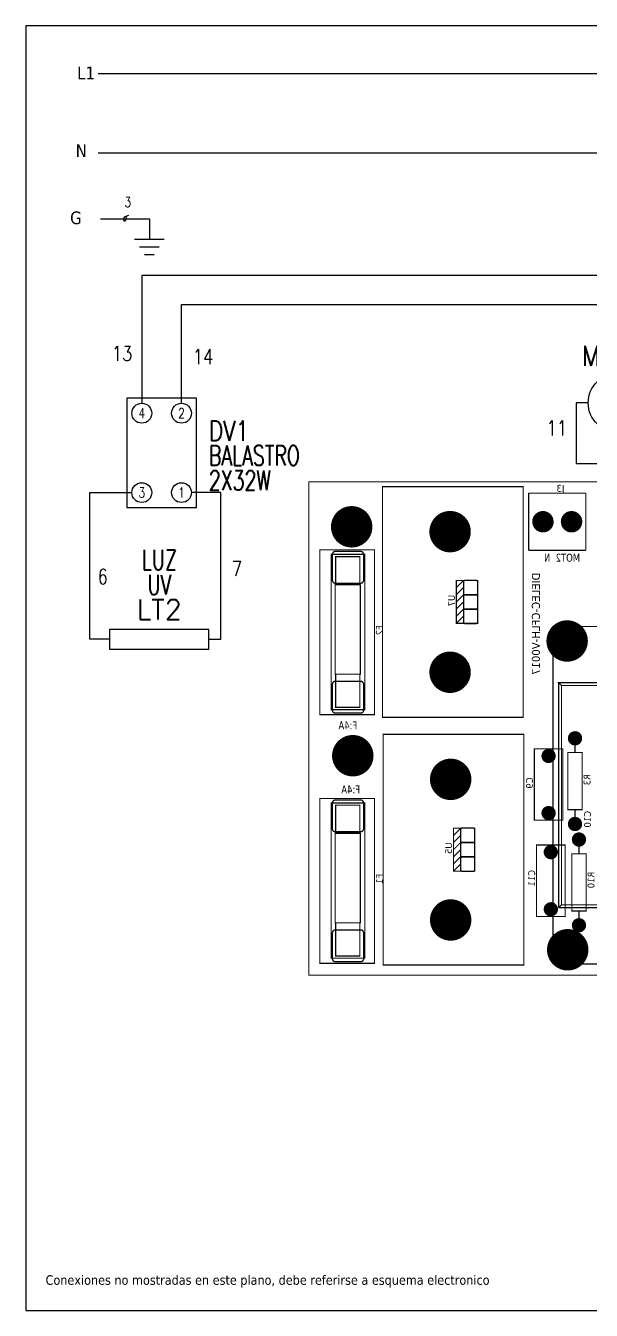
# Model space of a CAD drawing. Header units: millimetres. Extents: x 123.5 to 144.3, y 105.4 to 121.6.
# Drawn here: x 123.51 to 130.63, y 105.41 to 121.59 of the extents above; entities that cross this region are included whole.
import ezdxf
from ezdxf.enums import TextEntityAlignment as Align

# ---------------------------------------------------------------- set-up
doc = ezdxf.new("R2010")
doc.units = ezdxf.units.MM
for name, color, linetype in [('BLK_12AWG', 7, 'Continuous'), ('DESC', 250, 'Continuous'), ('MISC', 7, 'Continuous'), ('SYMS', 7, 'Continuous'), ('TAGS', 250, 'Continuous'), ('TERMS', 250, 'Continuous'), ('WIREFIXED', 7, 'Continuous'), ('WIRES', 7, 'Continuous')]:
    doc.layers.add(name, color=color, linetype=linetype)
doc.styles.get("Standard").update_dxf_attribs({"font": 'tahoma.ttf'})
doc.styles.add('WD', font='romans.shx')

# ---------------------------------------------------------------- blocks, each defined once
blk = doc.blocks.new('VGND2')
for p, q in [((0.09375, 0), (-0.09375, 0)), ((-0.0625, -0.046875), (0.0625, -0.046875)), ((-0.03125, -0.09375), (0.03125, -0.09375))]:
    blk.add_line(p, q)
at = {"style": 'WD', "flags": 1}
blk.add_attdef('X2TERM01', (0, 0), '', height=0.01, dxfattribs=at)
blk = doc.blocks.new('WD_WNH')
at = {"linetype": 'Continuous', "style": 'WD', "width": 0.8}
blk.add_attdef('WIRENO', text='', height=0.125, dxfattribs=at).set_placement((0, 0.062), align=Align.CENTER)
at = {"style": 'WD', "flags": 1}
for tag, p in [('W01USER', (0, 0.078)), ('W02USER', (0, 0.07)), ('W03USER', (0, 0.062)), ('W04USER', (0, 0.055)), ('W05USER', (0, 0.047)), ('W06USER', (0, 0.039)), ('W07USER', (0, 0.031)), ('W08USER', (0, 0.023)), ('W09USER', (0, 0.016)), ('W10USER', (0, 0.008))]:
    blk.add_attdef(tag, text='', height=0.005, dxfattribs=at).set_placement(p, align=Align.CENTER)
blk = doc.blocks.new('EPAD')
at = {"const_width": 0.5}
blk.add_lwpolyline([(-0.25, 0, 1), (0.25, 0, 1)], format="xyb", close=True, dxfattribs=at)
blk = doc.blocks.new('CFLH-V Card')
at = {"const_width": 0.008}
for points in [[(125.6193, 110.8911), (131.2538, 110.8911), (131.2538, 114.343), (125.6193, 114.343), (125.6193, 110.8911)], [(125.6193, 110.8911), (131.2538, 110.8911), (131.2538, 114.343), (125.6193, 114.343), (125.6193, 110.8911)], [(125.6193, 110.8911), (131.2538, 110.8911), (131.2538, 114.343), (125.6193, 114.343), (125.6193, 110.8911)], [(126.1349, 112.6957), (127.1191, 112.6957), (127.1191, 114.3099), (126.1349, 114.3099), (126.1349, 112.6957)], [(126.1349, 112.6957), (127.1191, 112.6957), (127.1191, 114.3099), (126.1349, 114.3099), (126.1349, 112.6957)], [(126.1349, 112.6957), (127.1191, 112.6957), (127.1191, 114.3099), (126.1349, 114.3099), (126.1349, 112.6957)], [(127.1571, 114.2643), (127.1571, 113.8643)], [(127.5571, 114.2643), (127.1571, 114.2643)], [(127.1571, 114.2643), (127.1571, 113.8643)], [(127.5571, 114.2643), (127.1571, 114.2643)], [(127.1571, 114.2643), (127.1571, 113.8643)], [(127.5571, 114.2643), (127.1571, 114.2643)], [(127.5571, 114.2643), (127.5571, 113.8643)], [(127.5571, 114.2643), (127.5571, 113.8643)], [(127.5571, 114.2643), (127.5571, 113.8643)], [(125.6961, 112.7139), (126.078, 112.7139), (126.078, 113.8674), (125.6961, 113.8674), (125.6961, 112.7139)], [(125.6961, 112.7139), (126.078, 112.7139), (126.078, 113.8674), (125.6961, 113.8674), (125.6961, 112.7139)], [(125.6961, 112.7139), (126.078, 112.7139), (126.078, 113.8674), (125.6961, 113.8674), (125.6961, 112.7139)], [(125.7749, 112.7493), (126.0111, 112.7493), (126.0111, 113.8359), (125.7749, 113.8359), (125.7749, 112.7493)], [(125.7749, 112.7493), (126.0111, 112.7493), (126.0111, 113.8359), (125.7749, 113.8359), (125.7749, 112.7493)], [(125.7749, 112.7493), (126.0111, 112.7493), (126.0111, 113.8359), (125.7749, 113.8359), (125.7749, 112.7493)], [(127.5571, 113.8643), (127.1571, 113.8643)], [(127.5571, 113.8643), (127.1571, 113.8643)], [(127.5571, 113.8643), (127.1571, 113.8643)], [(125.8063, 113.6273), (125.9756, 113.6273), (125.9756, 113.8202), (125.8063, 113.8202), (125.8063, 113.6273)], [(125.8063, 113.6273), (125.9756, 113.6273), (125.9756, 113.8202), (125.8063, 113.8202), (125.8063, 113.6273)], [(125.8063, 113.6273), (125.9756, 113.6273), (125.9756, 113.8202), (125.8063, 113.8202), (125.8063, 113.6273)], [(126.7006, 113.6528), (126.6506, 113.6528), (126.6506, 113.3528), (126.7006, 113.3528)], [(126.7006, 113.6528), (126.6506, 113.6028)], [(126.7006, 113.6528), (126.6506, 113.6528), (126.6506, 113.3528), (126.7006, 113.3528)], [(126.7006, 113.6528), (126.6506, 113.6028)], [(126.7006, 113.6528), (126.6506, 113.6528), (126.6506, 113.3528), (126.7006, 113.3528)], [(126.7006, 113.6528), (126.6506, 113.6028)], [(126.7006, 113.3528), (126.8006, 113.3528), (126.8006, 113.6528), (126.7006, 113.6528), (126.7006, 113.3528)], [(126.7006, 113.3528), (126.8006, 113.3528), (126.8006, 113.6528), (126.7006, 113.6528), (126.7006, 113.3528)], [(126.7006, 113.3528), (126.8006, 113.3528), (126.8006, 113.6528), (126.7006, 113.6528), (126.7006, 113.3528)], [(125.8024, 112.9974), (125.9796, 112.9974), (125.9796, 113.6233), (125.8024, 113.6233), (125.8024, 112.9974)], [(125.8024, 112.9974), (125.9796, 112.9974), (125.9796, 113.6233), (125.8024, 113.6233), (125.8024, 112.9974)], [(125.8024, 112.9974), (125.9796, 112.9974), (125.9796, 113.6233), (125.8024, 113.6233), (125.8024, 112.9974)], [(126.7006, 113.6028), (126.6506, 113.5528)], [(126.7006, 113.6028), (126.6506, 113.5528)], [(126.7006, 113.6028), (126.6506, 113.5528)], [(126.7006, 113.5528), (126.6506, 113.5028)], [(126.7006, 113.5528), (126.6506, 113.5028)], [(126.7006, 113.5528), (126.6506, 113.5028)], [(126.7006, 113.5028), (126.6506, 113.4528)], [(126.7006, 113.5028), (126.6506, 113.4528)], [(126.7006, 113.5028), (126.6506, 113.4528)], [(126.7006, 113.4528), (126.6506, 113.4028)], [(126.7006, 113.4528), (126.6506, 113.4028)], [(126.7006, 113.4528), (126.6506, 113.4028)], [(126.7006, 113.4028), (126.6506, 113.3528)], [(126.7006, 113.4028), (126.6506, 113.3528)], [(126.7006, 113.4028), (126.6506, 113.3528)], [(127.3272, 110.969), (127.3272, 113.3312), (131.1855, 113.3312), (131.1855, 110.969)], [(127.3272, 110.969), (127.3272, 113.3312), (131.1855, 113.3312), (131.1855, 110.969)], [(127.3272, 110.969), (127.3272, 113.3312), (131.1855, 113.3312), (131.1855, 110.969)], [(125.8063, 112.7651), (125.9756, 112.7651), (125.9756, 112.9974), (125.8063, 112.9974), (125.8063, 112.7651)], [(125.8063, 112.7651), (125.9756, 112.7651), (125.9756, 112.9974), (125.8063, 112.9974), (125.8063, 112.7651)], [(125.8063, 112.7651), (125.9756, 112.7651), (125.9756, 112.9974), (125.8063, 112.9974), (125.8063, 112.7651)], [(127.3863, 112.9178), (127.3666, 112.9375), (131.1461, 112.9375)], [(127.3863, 112.9178), (127.3666, 112.9375), (131.1461, 112.9375)], [(127.3863, 112.9178), (127.3666, 112.9375), (131.1461, 112.9375)], [(127.3666, 112.9375), (127.3666, 111.3627)], [(127.3666, 112.9375), (127.3666, 111.3627)], [(127.3666, 112.9375), (127.3666, 111.3627)], [(127.3863, 111.3824), (127.3863, 112.9178), (131.1264, 112.9178)], [(127.3863, 111.3824), (127.3863, 112.9178), (131.1264, 112.9178)], [(127.3863, 111.3824), (127.3863, 112.9178), (131.1264, 112.9178)], [(126.139, 110.9619), (127.1233, 110.9619), (127.1233, 112.5761), (126.139, 112.5761), (126.139, 110.9619)], [(126.139, 110.9619), (127.1233, 110.9619), (127.1233, 112.5761), (126.139, 112.5761), (126.139, 110.9619)], [(126.139, 110.9619), (127.1233, 110.9619), (127.1233, 112.5761), (126.139, 112.5761), (126.139, 110.9619)], [(127.4815, 112.4485), (127.4815, 112.4985)], [(127.4815, 112.4485), (127.4815, 112.4985)], [(127.4815, 112.4485), (127.4815, 112.4985)], [(127.1965, 111.9749), (127.3965, 111.9749), (127.3965, 112.4749), (127.1965, 112.4749), (127.1965, 111.9749)], [(127.1965, 111.9749), (127.3965, 111.9749), (127.3965, 112.4749), (127.1965, 112.4749), (127.1965, 111.9749)], [(127.1965, 111.9749), (127.3965, 111.9749), (127.3965, 112.4749), (127.1965, 112.4749), (127.1965, 111.9749)], [(127.4315, 112.0485), (127.5315, 112.0485), (127.5315, 112.4485), (127.4315, 112.4485), (127.4315, 112.0485)], [(127.4315, 112.0485), (127.5315, 112.0485), (127.5315, 112.4485), (127.4315, 112.4485), (127.4315, 112.0485)], [(127.4315, 112.0485), (127.5315, 112.0485), (127.5315, 112.4485), (127.4315, 112.4485), (127.4315, 112.0485)], [(125.6961, 110.9737), (126.078, 110.9737), (126.078, 112.1273), (125.6961, 112.1273), (125.6961, 110.9737)], [(125.6961, 110.9737), (126.078, 110.9737), (126.078, 112.1273), (125.6961, 112.1273), (125.6961, 110.9737)], [(125.6961, 110.9737), (126.078, 110.9737), (126.078, 112.1273), (125.6961, 112.1273), (125.6961, 110.9737)], [(125.7749, 111.0092), (126.0111, 111.0092), (126.0111, 112.0958), (125.7749, 112.0958), (125.7749, 111.0092)], [(125.7749, 111.0092), (126.0111, 111.0092), (126.0111, 112.0958), (125.7749, 112.0958), (125.7749, 111.0092)], [(125.7749, 111.0092), (126.0111, 111.0092), (126.0111, 112.0958), (125.7749, 112.0958), (125.7749, 111.0092)], [(125.8063, 111.8871), (125.9756, 111.8871), (125.9756, 112.08), (125.8063, 112.08), (125.8063, 111.8871)], [(125.8063, 111.8871), (125.9756, 111.8871), (125.9756, 112.08), (125.8063, 112.08), (125.8063, 111.8871)], [(125.8063, 111.8871), (125.9756, 111.8871), (125.9756, 112.08), (125.8063, 112.08), (125.8063, 111.8871)], [(127.4815, 111.9985), (127.4815, 112.0485)], [(127.4815, 111.9985), (127.4815, 112.0485)], [(127.4815, 111.9985), (127.4815, 112.0485)], [(125.8024, 111.2572), (125.9796, 111.2572), (125.9796, 111.8832), (125.8024, 111.8832), (125.8024, 111.2572)], [(125.8024, 111.2572), (125.9796, 111.2572), (125.9796, 111.8832), (125.8024, 111.8832), (125.8024, 111.2572)], [(125.8024, 111.2572), (125.9796, 111.2572), (125.9796, 111.8832), (125.8024, 111.8832), (125.8024, 111.2572)], [(126.681, 111.919), (126.631, 111.919), (126.631, 111.619), (126.681, 111.619)], [(126.681, 111.919), (126.631, 111.869)], [(126.681, 111.919), (126.631, 111.919), (126.631, 111.619), (126.681, 111.619)], [(126.681, 111.919), (126.631, 111.869)], [(126.681, 111.919), (126.631, 111.919), (126.631, 111.619), (126.681, 111.619)], [(126.681, 111.919), (126.631, 111.869)], [(126.681, 111.869), (126.631, 111.819)], [(126.681, 111.869), (126.631, 111.819)], [(126.681, 111.869), (126.631, 111.819)], [(126.681, 111.619), (126.781, 111.619), (126.781, 111.919), (126.681, 111.919), (126.681, 111.619)], [(126.681, 111.619), (126.781, 111.619), (126.781, 111.919), (126.681, 111.919), (126.681, 111.619)], [(126.681, 111.619), (126.781, 111.619), (126.781, 111.919), (126.681, 111.919), (126.681, 111.619)], [(126.681, 111.819), (126.631, 111.769)], [(126.681, 111.819), (126.631, 111.769)], [(126.681, 111.819), (126.631, 111.769)], [(126.681, 111.769), (126.631, 111.719)], [(126.681, 111.769), (126.631, 111.719)], [(126.681, 111.769), (126.631, 111.719)], [(127.2123, 111.3017), (127.4123, 111.3017), (127.4123, 111.8017), (127.2123, 111.8017), (127.2123, 111.3017)], [(127.2123, 111.3017), (127.4123, 111.3017), (127.4123, 111.8017), (127.2123, 111.8017), (127.2123, 111.3017)], [(127.2123, 111.3017), (127.4123, 111.3017), (127.4123, 111.8017), (127.2123, 111.8017), (127.2123, 111.3017)], [(127.5091, 111.7399), (127.5091, 111.7899)], [(127.5091, 111.7399), (127.5091, 111.7899)], [(127.5091, 111.7399), (127.5091, 111.7899)], [(126.681, 111.719), (126.631, 111.669)], [(126.681, 111.719), (126.631, 111.669)], [(126.681, 111.719), (126.631, 111.669)], [(127.4591, 111.3399), (127.5591, 111.3399), (127.5591, 111.7399), (127.4591, 111.7399), (127.4591, 111.3399)], [(127.4591, 111.3399), (127.5591, 111.3399), (127.5591, 111.7399), (127.4591, 111.7399), (127.4591, 111.3399)], [(127.4591, 111.3399), (127.5591, 111.3399), (127.5591, 111.7399), (127.4591, 111.7399), (127.4591, 111.3399)], [(126.681, 111.669), (126.631, 111.619)], [(126.681, 111.669), (126.631, 111.619)], [(126.681, 111.669), (126.631, 111.619)], [(127.3666, 111.3627), (127.3863, 111.3824)], [(127.3666, 111.3627), (127.3863, 111.3824)], [(127.3666, 111.3627), (127.3863, 111.3824)], [(131.1461, 111.3627), (127.3666, 111.3627)], [(131.1461, 111.3627), (127.3666, 111.3627)], [(131.1461, 111.3627), (127.3666, 111.3627)], [(131.1264, 111.3824), (127.3863, 111.3824)], [(131.1264, 111.3824), (127.3863, 111.3824)], [(131.1264, 111.3824), (127.3863, 111.3824)], [(127.5091, 111.2899), (127.5091, 111.3399)], [(127.5091, 111.2899), (127.5091, 111.3399)], [(127.5091, 111.2899), (127.5091, 111.3399)], [(125.8063, 111.0249), (125.9756, 111.0249), (125.9756, 111.2572), (125.8063, 111.2572), (125.8063, 111.0249)], [(125.8063, 111.0249), (125.9756, 111.0249), (125.9756, 111.2572), (125.8063, 111.2572), (125.8063, 111.0249)], [(125.8063, 111.0249), (125.9756, 111.0249), (125.9756, 111.2572), (125.8063, 111.2572), (125.8063, 111.0249)], [(131.1855, 110.969), (127.3272, 110.969)], [(131.1855, 110.969), (127.3272, 110.969)], [(131.1855, 110.969), (127.3272, 110.969)]]:
    blk.add_lwpolyline(points, dxfattribs=at)
for points in [[(126.003, 113.6554), (126.003, 113.8354), (126.0029, 113.8375), (126.0026, 113.8395), (126.0021, 113.8414), (126.0014, 113.8433), (126.0006, 113.845), (125.9996, 113.8467), (125.9985, 113.8482), (125.9972, 113.8496), (125.9958, 113.8509), (125.9942, 113.852), (125.9926, 113.853), (125.9908, 113.8538), (125.989, 113.8545), (125.987, 113.855), (125.985, 113.8553), (125.983, 113.8554), (125.803, 113.8554), (125.8009, 113.8553), (125.7989, 113.855), (125.7969, 113.8545), (125.7951, 113.8538), (125.7933, 113.853), (125.7917, 113.852), (125.7902, 113.8509), (125.7887, 113.8496), (125.7875, 113.8482), (125.7863, 113.8467), (125.7853, 113.845), (125.7845, 113.8433), (125.7838, 113.8414), (125.7834, 113.8395), (125.7831, 113.8375), (125.783, 113.8354), (125.783, 113.6554), (125.7831, 113.6533), (125.7834, 113.6513), (125.7838, 113.6494), (125.7845, 113.6475), (125.7853, 113.6458), (125.7863, 113.6441), (125.7875, 113.6426), (125.7887, 113.6412), (125.7902, 113.6399), (125.7917, 113.6387), (125.7933, 113.6378), (125.7951, 113.6369), (125.7969, 113.6363), (125.7989, 113.6358), (125.8009, 113.6355), (125.803, 113.6354), (125.983, 113.6354), (125.985, 113.6355), (125.987, 113.6358), (125.989, 113.6363), (125.9908, 113.6369), (125.9926, 113.6378), (125.9942, 113.6387), (125.9958, 113.6399), (125.9972, 113.6412), (125.9985, 113.6426), (125.9996, 113.6441), (126.0006, 113.6458), (126.0014, 113.6475), (126.0021, 113.6494), (126.0026, 113.6513), (126.0029, 113.6533), (126.003, 113.6554)], [(126.7006, 113.6428), (126.7006, 113.5628), (126.7007, 113.5618), (126.7008, 113.5608), (126.7011, 113.5598), (126.7014, 113.5589), (126.7018, 113.558), (126.7023, 113.5572), (126.7029, 113.5564), (126.7035, 113.5557), (126.7042, 113.555), (126.705, 113.5545), (126.7058, 113.554), (126.7067, 113.5536), (126.7076, 113.5532), (126.7086, 113.553), (126.7096, 113.5528), (126.7106, 113.5528), (126.7906, 113.5528), (126.7917, 113.5528), (126.7927, 113.553), (126.7936, 113.5532), (126.7946, 113.5536), (126.7954, 113.554), (126.7963, 113.5545), (126.797, 113.555), (126.7977, 113.5557), (126.7984, 113.5564), (126.799, 113.5572), (126.7995, 113.558), (126.7999, 113.5589), (126.8002, 113.5598), (126.8004, 113.5608), (126.8006, 113.5618), (126.8006, 113.5628), (126.8006, 113.6428), (126.8006, 113.6438), (126.8004, 113.6448), (126.8002, 113.6458), (126.7999, 113.6467), (126.7995, 113.6476), (126.799, 113.6484), (126.7984, 113.6492), (126.7977, 113.6499), (126.797, 113.6505), (126.7963, 113.6511), (126.7954, 113.6516), (126.7946, 113.652), (126.7936, 113.6524), (126.7927, 113.6526), (126.7917, 113.6527), (126.7906, 113.6528), (126.7106, 113.6528), (126.7096, 113.6527), (126.7086, 113.6526), (126.7076, 113.6524), (126.7067, 113.652), (126.7058, 113.6516), (126.705, 113.6511), (126.7042, 113.6505), (126.7035, 113.6499), (126.7029, 113.6492), (126.7023, 113.6484), (126.7018, 113.6476), (126.7014, 113.6467), (126.7011, 113.6458), (126.7008, 113.6448), (126.7007, 113.6438), (126.7006, 113.6428)], [(126.7006, 113.5428), (126.7006, 113.4628), (126.7007, 113.4618), (126.7008, 113.4608), (126.7011, 113.4598), (126.7014, 113.4589), (126.7018, 113.458), (126.7023, 113.4572), (126.7029, 113.4564), (126.7035, 113.4557), (126.7042, 113.455), (126.705, 113.4545), (126.7058, 113.454), (126.7067, 113.4536), (126.7076, 113.4532), (126.7086, 113.453), (126.7096, 113.4528), (126.7106, 113.4528), (126.7906, 113.4528), (126.7917, 113.4528), (126.7927, 113.453), (126.7936, 113.4532), (126.7946, 113.4536), (126.7954, 113.454), (126.7963, 113.4545), (126.797, 113.455), (126.7977, 113.4557), (126.7984, 113.4564), (126.799, 113.4572), (126.7995, 113.458), (126.7999, 113.4589), (126.8002, 113.4598), (126.8004, 113.4608), (126.8006, 113.4618), (126.8006, 113.4628), (126.8006, 113.5428), (126.8006, 113.5438), (126.8004, 113.5448), (126.8002, 113.5458), (126.7999, 113.5467), (126.7995, 113.5476), (126.799, 113.5484), (126.7984, 113.5492), (126.7977, 113.5499), (126.797, 113.5505), (126.7963, 113.5511), (126.7954, 113.5516), (126.7946, 113.552), (126.7936, 113.5524), (126.7927, 113.5526), (126.7917, 113.5527), (126.7906, 113.5528), (126.7106, 113.5528), (126.7096, 113.5527), (126.7086, 113.5526), (126.7076, 113.5524), (126.7067, 113.552), (126.7058, 113.5516), (126.705, 113.5511), (126.7042, 113.5505), (126.7035, 113.5499), (126.7029, 113.5492), (126.7023, 113.5484), (126.7018, 113.5476), (126.7014, 113.5467), (126.7011, 113.5458), (126.7008, 113.5448), (126.7007, 113.5438), (126.7006, 113.5428)], [(126.7006, 113.4428), (126.7006, 113.3628), (126.7007, 113.3618), (126.7008, 113.3608), (126.7011, 113.3598), (126.7014, 113.3589), (126.7018, 113.358), (126.7023, 113.3572), (126.7029, 113.3564), (126.7035, 113.3557), (126.7042, 113.355), (126.705, 113.3545), (126.7058, 113.354), (126.7067, 113.3536), (126.7076, 113.3532), (126.7086, 113.353), (126.7096, 113.3528), (126.7106, 113.3528), (126.7906, 113.3528), (126.7917, 113.3528), (126.7927, 113.353), (126.7936, 113.3532), (126.7946, 113.3536), (126.7954, 113.354), (126.7963, 113.3545), (126.797, 113.355), (126.7977, 113.3557), (126.7984, 113.3564), (126.799, 113.3572), (126.7995, 113.358), (126.7999, 113.3589), (126.8002, 113.3598), (126.8004, 113.3608), (126.8006, 113.3618), (126.8006, 113.3628), (126.8006, 113.4428), (126.8006, 113.4438), (126.8004, 113.4448), (126.8002, 113.4458), (126.7999, 113.4467), (126.7995, 113.4476), (126.799, 113.4484), (126.7984, 113.4492), (126.7977, 113.4499), (126.797, 113.4505), (126.7963, 113.4511), (126.7954, 113.4516), (126.7946, 113.452), (126.7936, 113.4524), (126.7927, 113.4526), (126.7917, 113.4527), (126.7906, 113.4528), (126.7106, 113.4528), (126.7096, 113.4527), (126.7086, 113.4526), (126.7076, 113.4524), (126.7067, 113.452), (126.7058, 113.4516), (126.705, 113.4511), (126.7042, 113.4505), (126.7035, 113.4499), (126.7029, 113.4492), (126.7023, 113.4484), (126.7018, 113.4476), (126.7014, 113.4467), (126.7011, 113.4458), (126.7008, 113.4448), (126.7007, 113.4438), (126.7006, 113.4428)], [(126.003, 112.7459), (126.003, 112.9259), (126.0029, 112.928), (126.0026, 112.93), (126.0021, 112.932), (126.0014, 112.9338), (126.0006, 112.9356), (125.9996, 112.9372), (125.9985, 112.9387), (125.9972, 112.9402), (125.9958, 112.9414), (125.9942, 112.9426), (125.9926, 112.9436), (125.9908, 112.9444), (125.989, 112.9451), (125.987, 112.9455), (125.985, 112.9458), (125.983, 112.9459), (125.803, 112.9459), (125.8009, 112.9458), (125.7989, 112.9455), (125.7969, 112.9451), (125.7951, 112.9444), (125.7933, 112.9436), (125.7917, 112.9426), (125.7902, 112.9414), (125.7887, 112.9402), (125.7875, 112.9387), (125.7863, 112.9372), (125.7853, 112.9356), (125.7845, 112.9338), (125.7838, 112.932), (125.7834, 112.93), (125.7831, 112.928), (125.783, 112.9259), (125.783, 112.7459), (125.7831, 112.7439), (125.7834, 112.7418), (125.7838, 112.7399), (125.7845, 112.7381), (125.7853, 112.7363), (125.7863, 112.7347), (125.7875, 112.7331), (125.7887, 112.7317), (125.7902, 112.7304), (125.7917, 112.7293), (125.7933, 112.7283), (125.7951, 112.7275), (125.7969, 112.7268), (125.7989, 112.7263), (125.8009, 112.726), (125.803, 112.7259), (125.983, 112.7259), (125.985, 112.726), (125.987, 112.7263), (125.989, 112.7268), (125.9908, 112.7275), (125.9926, 112.7283), (125.9942, 112.7293), (125.9958, 112.7304), (125.9972, 112.7317), (125.9985, 112.7331), (125.9996, 112.7347), (126.0006, 112.7363), (126.0014, 112.7381), (126.0021, 112.7399), (126.0026, 112.7418), (126.0029, 112.7439), (126.003, 112.7459)], [(126.003, 111.9152), (126.003, 112.0952), (126.0029, 112.0973), (126.0026, 112.0993), (126.0021, 112.1012), (126.0014, 112.1031), (126.0006, 112.1048), (125.9996, 112.1065), (125.9985, 112.108), (125.9972, 112.1094), (125.9958, 112.1107), (125.9942, 112.1119), (125.9926, 112.1129), (125.9908, 112.1137), (125.989, 112.1143), (125.987, 112.1148), (125.985, 112.1151), (125.983, 112.1152), (125.803, 112.1152), (125.8009, 112.1151), (125.7989, 112.1148), (125.7969, 112.1143), (125.7951, 112.1137), (125.7933, 112.1129), (125.7917, 112.1119), (125.7902, 112.1107), (125.7887, 112.1094), (125.7875, 112.108), (125.7863, 112.1065), (125.7853, 112.1048), (125.7845, 112.1031), (125.7838, 112.1012), (125.7834, 112.0993), (125.7831, 112.0973), (125.783, 112.0952), (125.783, 111.9152), (125.7831, 111.9131), (125.7834, 111.9111), (125.7838, 111.9092), (125.7845, 111.9074), (125.7853, 111.9056), (125.7863, 111.904), (125.7875, 111.9024), (125.7887, 111.901), (125.7902, 111.8997), (125.7917, 111.8986), (125.7933, 111.8976), (125.7951, 111.8968), (125.7969, 111.8961), (125.7989, 111.8956), (125.8009, 111.8953), (125.803, 111.8952), (125.983, 111.8952), (125.985, 111.8953), (125.987, 111.8956), (125.989, 111.8961), (125.9908, 111.8968), (125.9926, 111.8976), (125.9942, 111.8986), (125.9958, 111.8997), (125.9972, 111.901), (125.9985, 111.9024), (125.9996, 111.904), (126.0006, 111.9056), (126.0014, 111.9074), (126.0021, 111.9092), (126.0026, 111.9111), (126.0029, 111.9131), (126.003, 111.9152)], [(126.681, 111.909), (126.681, 111.829), (126.681, 111.828), (126.6812, 111.827), (126.6814, 111.826), (126.6817, 111.8251), (126.6821, 111.8242), (126.6826, 111.8234), (126.6832, 111.8226), (126.6838, 111.8219), (126.6845, 111.8213), (126.6853, 111.8207), (126.6861, 111.8202), (126.687, 111.8198), (126.6879, 111.8194), (126.6889, 111.8192), (126.6899, 111.8191), (126.691, 111.819), (126.771, 111.819), (126.772, 111.8191), (126.773, 111.8192), (126.774, 111.8194), (126.7749, 111.8198), (126.7758, 111.8202), (126.7766, 111.8207), (126.7774, 111.8213), (126.7781, 111.8219), (126.7787, 111.8226), (126.7793, 111.8234), (126.7798, 111.8242), (126.7802, 111.8251), (126.7805, 111.826), (126.7808, 111.827), (126.7809, 111.828), (126.781, 111.829), (126.781, 111.909), (126.7809, 111.91), (126.7808, 111.911), (126.7805, 111.912), (126.7802, 111.9129), (126.7798, 111.9138), (126.7793, 111.9146), (126.7787, 111.9154), (126.7781, 111.9161), (126.7774, 111.9168), (126.7766, 111.9173), (126.7758, 111.9178), (126.7749, 111.9182), (126.774, 111.9186), (126.773, 111.9188), (126.772, 111.919), (126.771, 111.919), (126.691, 111.919), (126.6899, 111.919), (126.6889, 111.9188), (126.6879, 111.9186), (126.687, 111.9182), (126.6861, 111.9178), (126.6853, 111.9173), (126.6845, 111.9168), (126.6838, 111.9161), (126.6832, 111.9154), (126.6826, 111.9146), (126.6821, 111.9138), (126.6817, 111.9129), (126.6814, 111.912), (126.6812, 111.911), (126.681, 111.91), (126.681, 111.909)], [(126.681, 111.809), (126.681, 111.729), (126.681, 111.728), (126.6812, 111.727), (126.6814, 111.726), (126.6817, 111.7251), (126.6821, 111.7242), (126.6826, 111.7234), (126.6832, 111.7226), (126.6838, 111.7219), (126.6845, 111.7213), (126.6853, 111.7207), (126.6861, 111.7202), (126.687, 111.7198), (126.6879, 111.7194), (126.6889, 111.7192), (126.6899, 111.7191), (126.691, 111.719), (126.771, 111.719), (126.772, 111.7191), (126.773, 111.7192), (126.774, 111.7194), (126.7749, 111.7198), (126.7758, 111.7202), (126.7766, 111.7207), (126.7774, 111.7213), (126.7781, 111.7219), (126.7787, 111.7226), (126.7793, 111.7234), (126.7798, 111.7242), (126.7802, 111.7251), (126.7805, 111.726), (126.7808, 111.727), (126.7809, 111.728), (126.781, 111.729), (126.781, 111.809), (126.7809, 111.81), (126.7808, 111.811), (126.7805, 111.812), (126.7802, 111.8129), (126.7798, 111.8138), (126.7793, 111.8146), (126.7787, 111.8154), (126.7781, 111.8161), (126.7774, 111.8168), (126.7766, 111.8173), (126.7758, 111.8178), (126.7749, 111.8182), (126.774, 111.8186), (126.773, 111.8188), (126.772, 111.819), (126.771, 111.819), (126.691, 111.819), (126.6899, 111.819), (126.6889, 111.8188), (126.6879, 111.8186), (126.687, 111.8182), (126.6861, 111.8178), (126.6853, 111.8173), (126.6845, 111.8168), (126.6838, 111.8161), (126.6832, 111.8154), (126.6826, 111.8146), (126.6821, 111.8138), (126.6817, 111.8129), (126.6814, 111.812), (126.6812, 111.811), (126.681, 111.81), (126.681, 111.809)], [(126.681, 111.709), (126.681, 111.629), (126.681, 111.628), (126.6812, 111.627), (126.6814, 111.626), (126.6817, 111.6251), (126.6821, 111.6242), (126.6826, 111.6234), (126.6832, 111.6226), (126.6838, 111.6219), (126.6845, 111.6213), (126.6853, 111.6207), (126.6861, 111.6202), (126.687, 111.6198), (126.6879, 111.6194), (126.6889, 111.6192), (126.6899, 111.6191), (126.691, 111.619), (126.771, 111.619), (126.772, 111.6191), (126.773, 111.6192), (126.774, 111.6194), (126.7749, 111.6198), (126.7758, 111.6202), (126.7766, 111.6207), (126.7774, 111.6213), (126.7781, 111.6219), (126.7787, 111.6226), (126.7793, 111.6234), (126.7798, 111.6242), (126.7802, 111.6251), (126.7805, 111.626), (126.7808, 111.627), (126.7809, 111.628), (126.781, 111.629), (126.781, 111.709), (126.7809, 111.71), (126.7808, 111.711), (126.7805, 111.712), (126.7802, 111.7129), (126.7798, 111.7138), (126.7793, 111.7146), (126.7787, 111.7154), (126.7781, 111.7161), (126.7774, 111.7168), (126.7766, 111.7173), (126.7758, 111.7178), (126.7749, 111.7182), (126.774, 111.7186), (126.773, 111.7188), (126.772, 111.719), (126.771, 111.719), (126.691, 111.719), (126.6899, 111.719), (126.6889, 111.7188), (126.6879, 111.7186), (126.687, 111.7182), (126.6861, 111.7178), (126.6853, 111.7173), (126.6845, 111.7168), (126.6838, 111.7161), (126.6832, 111.7154), (126.6826, 111.7146), (126.6821, 111.7138), (126.6817, 111.7129), (126.6814, 111.712), (126.6812, 111.711), (126.681, 111.71), (126.681, 111.709)], [(126.003, 111.0058), (126.003, 111.1858), (126.0029, 111.1879), (126.0026, 111.1899), (126.0021, 111.1918), (126.0014, 111.1936), (126.0006, 111.1954), (125.9996, 111.197), (125.9985, 111.1986), (125.9972, 111.2), (125.9958, 111.2013), (125.9942, 111.2024), (125.9926, 111.2034), (125.9908, 111.2042), (125.989, 111.2049), (125.987, 111.2054), (125.985, 111.2057), (125.983, 111.2058), (125.803, 111.2058), (125.8009, 111.2057), (125.7989, 111.2054), (125.7969, 111.2049), (125.7951, 111.2042), (125.7933, 111.2034), (125.7917, 111.2024), (125.7902, 111.2013), (125.7887, 111.2), (125.7875, 111.1986), (125.7863, 111.197), (125.7853, 111.1954), (125.7845, 111.1936), (125.7838, 111.1918), (125.7834, 111.1899), (125.7831, 111.1879), (125.783, 111.1858), (125.783, 111.0058), (125.7831, 111.0037), (125.7834, 111.0017), (125.7838, 110.9998), (125.7845, 110.9979), (125.7853, 110.9962), (125.7863, 110.9945), (125.7875, 110.993), (125.7887, 110.9916), (125.7902, 110.9903), (125.7917, 110.9891), (125.7933, 110.9881), (125.7951, 110.9873), (125.7969, 110.9867), (125.7989, 110.9862), (125.8009, 110.9859), (125.803, 110.9858), (125.983, 110.9858), (125.985, 110.9859), (125.987, 110.9862), (125.989, 110.9867), (125.9908, 110.9873), (125.9926, 110.9881), (125.9942, 110.9891), (125.9958, 110.9903), (125.9972, 110.9916), (125.9985, 110.993), (125.9996, 110.9945), (126.0006, 110.9962), (126.0014, 110.9979), (126.0021, 110.9998), (126.0026, 111.0017), (126.0029, 111.0037), (126.003, 111.0058)]]:
    blk.add_lwpolyline(points, close=True)
for centre in [(127.4272, 113.2312), (127.4272, 113.2312), (127.4272, 113.2312), (127.4272, 111.0659), (127.4272, 111.0659), (127.4272, 111.0659)]:
    blk.add_circle(centre, 0.0554)
for p, xscale, yscale in [((125.9186, 114.0288), 0.29, 0.29), ((126.6073, 113.9949), 0.29, 0.29), ((127.2571, 114.0643), 0.15, 0.15), ((127.4571, 114.0643), 0.15, 0.15), ((127.4264, 113.2296), 0.29, 0.29), ((126.6073, 113.0107), 0.29, 0.29), ((127.4815, 112.5485), 0.1, 0.1), ((125.9264, 112.4265), 0.29, 0.29), ((126.6115, 112.2611), 0.29, 0.29), ((127.2965, 112.4249), 0.1, 0.1), ((127.2965, 112.0249), 0.1, 0.1), ((127.4815, 111.9485), 0.1, 0.1), ((127.5091, 111.8399), 0.1, 0.1), ((127.3123, 111.7517), 0.1, 0.1), ((126.6115, 111.2769), 0.29, 0.29), ((127.3123, 111.3517), 0.1, 0.1), ((127.5091, 111.2399), 0.1, 0.1), ((127.4304, 111.0682), 0.29, 0.29)]:
    blk.add_blockref('EPAD', p, dxfattribs=dict(xscale=xscale, yscale=yscale))
at = {"text_generation_flag": 2}
for s, height, width, p in [('J3', 0.048, 1.041667, (127.4071, 114.2743)), ('J3', 0.048, 1.041667, (127.4071, 114.2743)), ('J3', 0.048, 1.041667, (127.4071, 114.2743)), ('MOT2  N', 0.056, 0.892857, (127.517, 113.7847)), ('MOT2  N', 0.056, 0.892857, (127.517, 113.7847)), ('MOT2  N', 0.056, 0.892857, (127.517, 113.7847)), ('F:4A', 0.056, 0.892857, (125.9579, 112.6115)), ('F:4A', 0.056, 0.892857, (125.9579, 112.6115)), ('F:4A', 0.056, 0.892857, (125.9579, 112.6115)), ('F:4A', 0.056, 0.892857, (125.9776, 112.1627)), ('F:4A', 0.056, 0.892857, (125.9776, 112.1627)), ('F:4A', 0.056, 0.892857, (125.9776, 112.1627))]:
    blk.add_text(s, height=height, dxfattribs=dict(at, width=width)).set_placement(p)
for s, height, width, p in [('DIELEC-CFLH-V0017', 0.056, 1.071429, (127.2356, 113.7078)), ('DIELEC-CFLH-V0017', 0.056, 1.071429, (127.2356, 113.7078)), ('DIELEC-CFLH-V0017', 0.056, 1.071429, (127.2356, 113.7078)), ('U7', 0.048, 1.041667, (126.6406, 113.5528)), ('U7', 0.048, 1.041667, (126.6406, 113.5528)), ('U7', 0.048, 1.041667, (126.6406, 113.5528)), ('F2', 0.048, 1.041667, (126.136, 113.3407)), ('F2', 0.048, 1.041667, (126.136, 113.3407)), ('F2', 0.048, 1.041667, (126.136, 113.3407)), ('C9', 0.048, 1.041667, (127.1865, 112.2749)), ('C9', 0.048, 1.041667, (127.1865, 112.2749)), ('C9', 0.048, 1.041667, (127.1865, 112.2749)), ('R3', 0.048, 1.041667, (127.5895, 112.2985)), ('R3', 0.048, 1.041667, (127.5895, 112.2985)), ('R3', 0.048, 1.041667, (127.5895, 112.2985)), ('C10', 0.048, 1.041667, (127.592, 112.0401)), ('C10', 0.048, 1.041667, (127.592, 112.0401)), ('C10', 0.048, 1.041667, (127.592, 112.0401)), ('U5', 0.048, 1.041667, (126.621, 111.819)), ('U5', 0.048, 1.041667, (126.621, 111.819)), ('U5', 0.048, 1.041667, (126.621, 111.819)), ('F1', 0.048, 1.041667, (126.136, 111.6005)), ('F1', 0.048, 1.041667, (126.136, 111.6005)), ('F1', 0.048, 1.041667, (126.136, 111.6005)), ('C11', 0.048, 1.041667, (127.2023, 111.6267)), ('C11', 0.048, 1.041667, (127.2023, 111.6267)), ('C11', 0.048, 1.041667, (127.2023, 111.6267)), ('R10', 0.048, 1.041667, (127.6171, 111.6149)), ('R10', 0.048, 1.041667, (127.6171, 111.6149)), ('R10', 0.048, 1.041667, (127.6171, 111.6149))]:
    blk.add_text(s, height=height, rotation=90, dxfattribs=dict(at, width=width)).set_placement(p)
blk = doc.blocks.new('HMO12')
blk.add_circle((0, 0), 0.1875)
at = {"style": 'WD'}
for tag, width, p in [('INST', 0.7, (-0.0257, 0.5595)), ('LOC', 0.7, (-0.0257, 0.3899)), ('TAG1', 0.9, (-0.0312, 0.2336)), ('RATING1', 0.8, (0, 0))]:
    blk.add_attdef(tag, text='', height=0.125, dxfattribs=dict(at, width=width)).set_placement(p, align=Align.CENTER)
at = {"style": 'WD', "flags": 9}
blk.add_attdef('FAMILY', text='', height=0.01, dxfattribs=at).set_placement((-0.0053, 0.1698), align=Align.CENTER)
at = {"linetype": 'Continuous', "style": 'WD', "flags": 1}
for tag, p in [('CAT', (0, 0.1593)), ('MFG', (0, 0.1404))]:
    blk.add_attdef(tag, text='', height=0.01, dxfattribs=at).set_placement(p, align=Align.MIDDLE)
at = {"style": 'WD'}
for tag, p, width in [('DESC1', (1.126, 0.0461), 0.9), ('DESC2', (1.126, -0.1101), 0.9), ('DESC3', (1.126, -0.2664), 0.9), ('RATING3', (1.125, -0.4226), 0.8), ('RATING4', (1.125, -0.5789), 0.8), ('WDTAGALT', (1.125, -0.75), 0.7)]:
    blk.add_attdef(tag, p, '', height=0.125, dxfattribs=dict(at, width=width))
at = {"linetype": 'Continuous', "style": 'WD', "flags": 9}
blk.add_attdef('ASSYCODE', text='', height=0.01, dxfattribs=at).set_placement((0, 0.125), align=Align.CENTER)
at = {"style": 'WD', "flags": 1}
for tag, p in [('X4TERM01', (-0.1875, 0)), ('X1TERM02', (0.1875, 0)), ('X0TERM03', (0.1326, -0.1326))]:
    blk.add_attdef(tag, p, '', height=0.0125, dxfattribs=at)
at = {"linetype": 'Continuous', "style": 'WD'}
blk.add_attdef('TERM01', text='', height=0.125, dxfattribs=at).set_placement((-0.2312, -0.0349), align=Align.TOP_RIGHT)
at = {"style": 'WD', "width": 0.8}
blk.add_attdef('RATING2', text='', height=0.125, dxfattribs=at).set_placement((0.0012, -0.0165), align=Align.TOP_CENTER)
at = {"linetype": 'Continuous', "style": 'WD'}
for tag, p in [('TERM02', (0.2312, -0.0349)), ('TERM03', (0.0625, -0.2188))]:
    blk.add_attdef(tag, text='', height=0.125, dxfattribs=at).set_placement(p, align=Align.TOP_LEFT)
blk = doc.blocks.new('VDV1TFL')
for p, q in [((-0.3438, 0.3438), (-0.3438, -0.3438)), ((0.0938, 0.3438), (-0.3438, 0.3438)), ((0.0938, -0.3438), (0.0938, 0.3438)), ((-0.3438, -0.3438), (0.0938, -0.3438))]:
    blk.add_line(p, q)
for centre in [(-0.25, 0.25), (0, 0.25), (-0.25, -0.25), (0, -0.25)]:
    blk.add_circle(centre, 0.0625)
at = {"style": 'WD', "width": 0.7}
for tag, p in [('INST', (-0.1195, 0.5446)), ('LOC', (-0.1195, 0.375)), ('RATING2', (-0.125, -0.1562))]:
    blk.add_attdef(tag, text='', height=0.125, dxfattribs=at).set_placement(p, align=Align.CENTER)
at = {"style": 'WD', "flags": 1}
for tag, p in [('X2TERM04', (-0.25, 0.3125)), ('X2TERM02', (0, 0.3125)), ('X4TERM04', (-0.3125, 0.25)), ('X1TERM02', (0.0625, 0.25)), ('X4TERM03', (-0.3125, -0.25)), ('X1TERM01', (0.0625, -0.25)), ('X8TERM03', (-0.25, -0.3125)), ('X8TERM01', (0, -0.3125))]:
    blk.add_attdef(tag, p, '', height=0.0125, dxfattribs=at)
at = {"linetype": 'Continuous', "style": 'WD', "width": 0.8, "flags": 8}
for tag, p in [('TERM04', (-0.25, 0.25)), ('TERM02', (0, 0.25)), ('TERM03', (-0.25, -0.25)), ('TERM01', (0, -0.25))]:
    blk.add_attdef(tag, text='', height=0.0625, dxfattribs=at).set_placement(p, align=Align.MIDDLE)
at = {"style": 'WD'}
for tag, p, width in [('TAG1', (0.1719, 0.0774), 0.8), ('DESC1', (0.1719, -0.0789), 0.7), ('DESC2', (0.1719, -0.2351), 0.7), ('XREF', (0.1719, -0.3914), 0.7)]:
    blk.add_attdef(tag, p, '', height=0.125, dxfattribs=dict(at, width=width))
at = {"style": 'WD', "width": 0.7}
blk.add_attdef('RATING1', text='', height=0.125, dxfattribs=at).set_placement((-0.125, 0.0625), align=Align.MIDDLE)
at = {"style": 'WD', "flags": 9}
blk.add_attdef('FAMILY', text='', height=0.01, dxfattribs=at).set_placement((-0.1303, -0.0802), align=Align.CENTER)
at = {"linetype": 'Continuous', "style": 'WD', "flags": 9}
blk.add_attdef('ASSYCODE', text='', height=0.01, dxfattribs=at).set_placement((-0.125, -0.125), align=Align.CENTER)
at = {"linetype": 'Continuous', "style": 'WD', "flags": 1}
for tag, p in [('MFG', (-0.125, -0.1096)), ('CAT', (-0.125, -0.0907))]:
    blk.add_attdef(tag, text='', height=0.01, dxfattribs=at).set_placement(p, align=Align.MIDDLE)
blk = doc.blocks.new('HLT1ENC')
for p, q in [((-0.3125, 0.0625), (-0.3125, -0.0625)), ((0.3125, 0.0625), (-0.3125, 0.0625)), ((0.3125, -0.0625), (0.3125, 0.0625)), ((-0.3125, -0.0625), (0.3125, -0.0625))]:
    blk.add_line(p, q)
at = {"style": 'WD', "width": 0.7}
for tag, p in [('INST', (0, 0.7633)), ('LOC', (0, 0.5937)), ('DESC1', (0, 0.4375)), ('DESC2', (0, 0.2812))]:
    blk.add_attdef(tag, text='', height=0.125, dxfattribs=at).set_placement(p, align=Align.CENTER)
at = {"style": 'WD'}
blk.add_attdef('TAG1', text='', height=0.125, dxfattribs=at).set_placement((0, 0.125), align=Align.CENTER)
for tag, p, height, flags in [('FAMILY', (0.3297, 0.1523), 0.01, 9), ('X4TERM01', (-0.3125, 0), 0.0125, 1), ('X1TERM02', (0.3125, 0), 0.0125, 1)]:
    blk.add_attdef(tag, p, '', height=height, dxfattribs=dict(at, flags=flags))
at = {"linetype": 'Continuous', "style": 'WD', "flags": 9}
for tag, p in [('ASSYCODE', (0.355, 0.0714)), ('MFG', (0.3528, 0.0887)), ('CAT', (0.3547, 0.1082))]:
    blk.add_attdef(tag, text='', height=0.01, dxfattribs=at).set_placement(p, align=Align.CENTER)
at = {"linetype": 'Continuous', "style": 'WD', "flags": 8}
blk.add_attdef('TERM01', text='', height=0.125, dxfattribs=at).set_placement((-0.4062, -0.0314), align=Align.TOP_RIGHT)
blk.add_attdef('TERM02', text='', height=0.125, dxfattribs=at).set_placement((0.4062, -0.0314), align=Align.TOP_LEFT)
blk = doc.blocks.new('WD_WNV')
at = {"linetype": 'Continuous', "style": 'WD', "width": 0.8}
blk.add_attdef('WIRENO', text='', height=0.125, dxfattribs=at).set_placement((-0.05, 0), align=Align.MIDDLE_RIGHT)
at = {"style": 'WD', "flags": 1}
for tag, p in [('W01USER', (-0.062, 0.094)), ('W02USER', (-0.062, 0.086)), ('W03USER', (-0.062, 0.078)), ('W04USER', (-0.062, 0.07)), ('W05USER', (-0.062, 0.062)), ('W06USER', (-0.062, 0.055)), ('W07USER', (-0.062, 0.047)), ('W08USER', (-0.062, 0.039)), ('W09USER', (-0.062, 0.031)), ('W10USER', (-0.062, 0.023))]:
    blk.add_attdef(tag, text='', height=0.005, dxfattribs=at).set_placement(p, align=Align.CENTER)

msp = doc.modelspace()

# ---------------------------------------------------------------- linework, layer by layer
at = {"color": 7, "linetype": 'Continuous'}
for p, q in [((144.256, 121.59), (123.506, 121.59)), ((123.506, 121.59), (123.506, 105.405)), ((123.506, 105.405), (144.256, 105.405))]:
    msp.add_line(p, q, dxfattribs=at)
at = {"layer": 'BLK_12AWG'}
for p, q in [((124.418, 120.99), (142.793, 120.99)), ((124.418, 119.99), (142.793, 119.99))]:
    msp.add_line(p, q, dxfattribs=at)
at = {"layer": 'WIREFIXED'}
msp.add_lwpolyline([(124.8, 119.2), (124.765, 119.187), (124.745, 119.177), (124.736, 119.148), (124.746, 119.128), (124.765, 119.138), (124.775, 119.168), (124.77, 119.177)], dxfattribs=at)
at = {"layer": 'WIRES'}
for p, q in [((124.447, 119.158), (125.063, 119.158)), ((125.063, 119.158), (125.063, 118.897)), ((132.027, 118.444), (124.968, 118.444)), ((124.968, 118.444), (124.968, 116.833)), ((125.468, 116.833), (125.468, 118.077)), ((125.468, 118.077), (131.728, 118.077)), ((130.592, 116.839), (130.437, 116.839)), ((130.437, 116.839), (130.437, 116.073)), ((130.437, 116.073), (130.812, 116.073)), ((124.313, 113.86), (124.313, 115.708)), ((124.313, 115.708), (124.843, 115.708)), ((125.963, 115.708), (125.593, 115.708)), ((125.963, 113.86), (125.963, 115.708)), ((124.563, 113.86), (124.313, 113.86)), ((125.813, 113.86), (125.963, 113.86))]:
    msp.add_line(p, q, dxfattribs=at)

# ---------------------------------------------------------------- block references
at = {"layer": 'DESC', "xscale": 1.8, "yscale": 1.8, "zscale": 1.8}
msp.add_blockref('CFLH-V Card', (-99.042, -89.975), dxfattribs=at)
at = {"layer": 'SYMS', "xscale": 2, "yscale": 2, "zscale": 2}
msp.add_blockref('VGND2', (125.063, 118.897), dxfattribs=at)
at = {"layer": 'SYMS'}
ref = msp.add_blockref('HMO12', (130.967, 116.839), dxfattribs=dict(at, xscale=2, yscale=2, zscale=2))
ref.add_attrib('RATING2', 'HP', dxfattribs={"layer": 'MISC', "height": 0.25, "style": 'WD', "width": 0.8}).set_placement((130.97, 116.806), align=Align.TOP_CENTER)
ref.add_attrib('TAG1', 'MOT1', dxfattribs={"layer": 'TAGS', "height": 0.25, "style": 'WD', "width": 0.9}).set_placement((130.905, 117.306), align=Align.CENTER)
ref = msp.add_blockref('VDV1TFL', (125.468, 116.208), dxfattribs=dict(at, xscale=2, yscale=2, zscale=2))
ref.add_attrib('TERM03', '3', dxfattribs={"layer": 'TERMS', "linetype": 'Continuous', "height": 0.125, "style": 'WD', "width": 0.8, "flags": 8}).set_placement((124.968, 115.708), align=Align.MIDDLE)
ref.add_attrib('DESC1', 'BALASTRO', (125.812, 116.05), dxfattribs={"layer": 'DESC', "height": 0.25, "style": 'WD', "width": 0.7})
ref.add_attrib('DESC2', '2X32W', (125.812, 115.737), dxfattribs={"layer": 'DESC', "height": 0.25, "style": 'WD', "width": 0.7})
ref.add_attrib('TERM04', '4', dxfattribs={"layer": 'TERMS', "linetype": 'Continuous', "height": 0.125, "style": 'WD', "width": 0.8, "flags": 8}).set_placement((124.968, 116.708), align=Align.MIDDLE)
ref.add_attrib('TERM02', '2', dxfattribs={"layer": 'TERMS', "linetype": 'Continuous', "height": 0.125, "style": 'WD', "width": 0.8, "flags": 8}).set_placement((125.468, 116.708), align=Align.MIDDLE)
ref.add_attrib('TERM01', '1', dxfattribs={"layer": 'TERMS', "linetype": 'Continuous', "height": 0.125, "style": 'WD', "width": 0.8, "flags": 8}).set_placement((125.468, 115.708), align=Align.MIDDLE)
ref.add_attrib('TAG1', 'DV1', (125.812, 116.362), dxfattribs={"layer": 'TAGS', "height": 0.25, "style": 'WD', "width": 0.8})
ref = msp.add_blockref('HLT1ENC', (125.188, 113.86), dxfattribs=dict(at, xscale=2, yscale=2, zscale=2))
ref.add_attrib('DESC2', 'UV', dxfattribs={"layer": 'DESC', "height": 0.25, "style": 'WD', "width": 0.7}).set_placement((125.188, 114.422), align=Align.CENTER)
ref.add_attrib('DESC1', 'LUZ', dxfattribs={"layer": 'DESC', "height": 0.25, "style": 'WD', "width": 0.7}).set_placement((125.188, 114.735), align=Align.CENTER)
ref.add_attrib('TAG1', 'LT2', dxfattribs={"layer": 'TAGS', "height": 0.25, "style": 'WD'}).set_placement((125.188, 114.11), align=Align.CENTER)
at = {"layer": 'WIREFIXED'}
ref = msp.add_blockref('WD_WNH', (124.755, 119.158), dxfattribs=at)
ref.add_attrib('WIRENOF', '3', dxfattribs={"linetype": 'Continuous', "height": 0.125, "style": 'WD', "width": 0.8}).set_placement((124.792, 119.268), align=Align.BOTTOM_CENTER)
ref = msp.add_blockref('WD_WNH', (124.72, 117.273), dxfattribs=dict(at, xscale=1.5, yscale=1.5, zscale=1.5))
ref.add_attrib('WIRENOF', '13', dxfattribs={"linetype": 'Continuous', "height": 0.1875, "style": 'WD', "width": 0.8}).set_placement((124.72, 117.366), align=Align.CENTER)
ref = msp.add_blockref('WD_WNH', (125.74, 117.233), dxfattribs=dict(at, xscale=1.5, yscale=1.5, zscale=1.5))
ref.add_attrib('WIRENOF', '14', dxfattribs={"linetype": 'Continuous', "height": 0.1875, "style": 'WD', "width": 0.8}).set_placement((125.74, 117.326), align=Align.CENTER)
ref = msp.add_blockref('WD_WNV', (130.398, 116.521), dxfattribs=dict(at, xscale=1.5, yscale=1.5, zscale=1.5))
ref.add_attrib('WIRENOF', '11', dxfattribs={"linetype": 'Continuous', "height": 0.1875, "style": 'WD', "width": 0.8}).set_placement((130.323, 116.521), align=Align.MIDDLE_RIGHT)
ref = msp.add_blockref('WD_WNV', (126.305, 114.75), dxfattribs=dict(at, xscale=1.5, yscale=1.5, zscale=1.5))
ref.add_attrib('WIRENOF', '7', dxfattribs={"linetype": 'Continuous', "height": 0.188, "style": 'WD', "width": 0.8}).set_placement((126.23, 114.75), align=Align.MIDDLE_RIGHT)
ref = msp.add_blockref('WD_WNH', (124.476, 114.461), dxfattribs=dict(at, xscale=1.5, yscale=1.5, zscale=1.5))
ref.add_attrib('WIRENOF', '6', dxfattribs={"linetype": 'Continuous', "height": 0.188, "style": 'WD', "width": 0.8}).set_placement((124.476, 114.555), align=Align.CENTER)

# ---------------------------------------------------------------- texts
at = {"attachment_point": 1}
for s, width, insert, char_height in [('L1', 0.37194, (124.154, 121.075), 0.16), ('N', 0.37194, (124.135, 120.095), 0.16), ('G', 0.37194, (124.065, 119.25), 0.16), ('Conexiones no mostradas en este plano, debe referirse a esquema electronico', 9.45621, (123.756, 105.847), 0.12)]:
    msp.add_mtext_dynamic_manual_height_columns(s, width=width, gutter_width=0.05, heights=[0], dxfattribs=dict(at, insert=insert, char_height=char_height))

doc.saveas('drawing.dxf')
